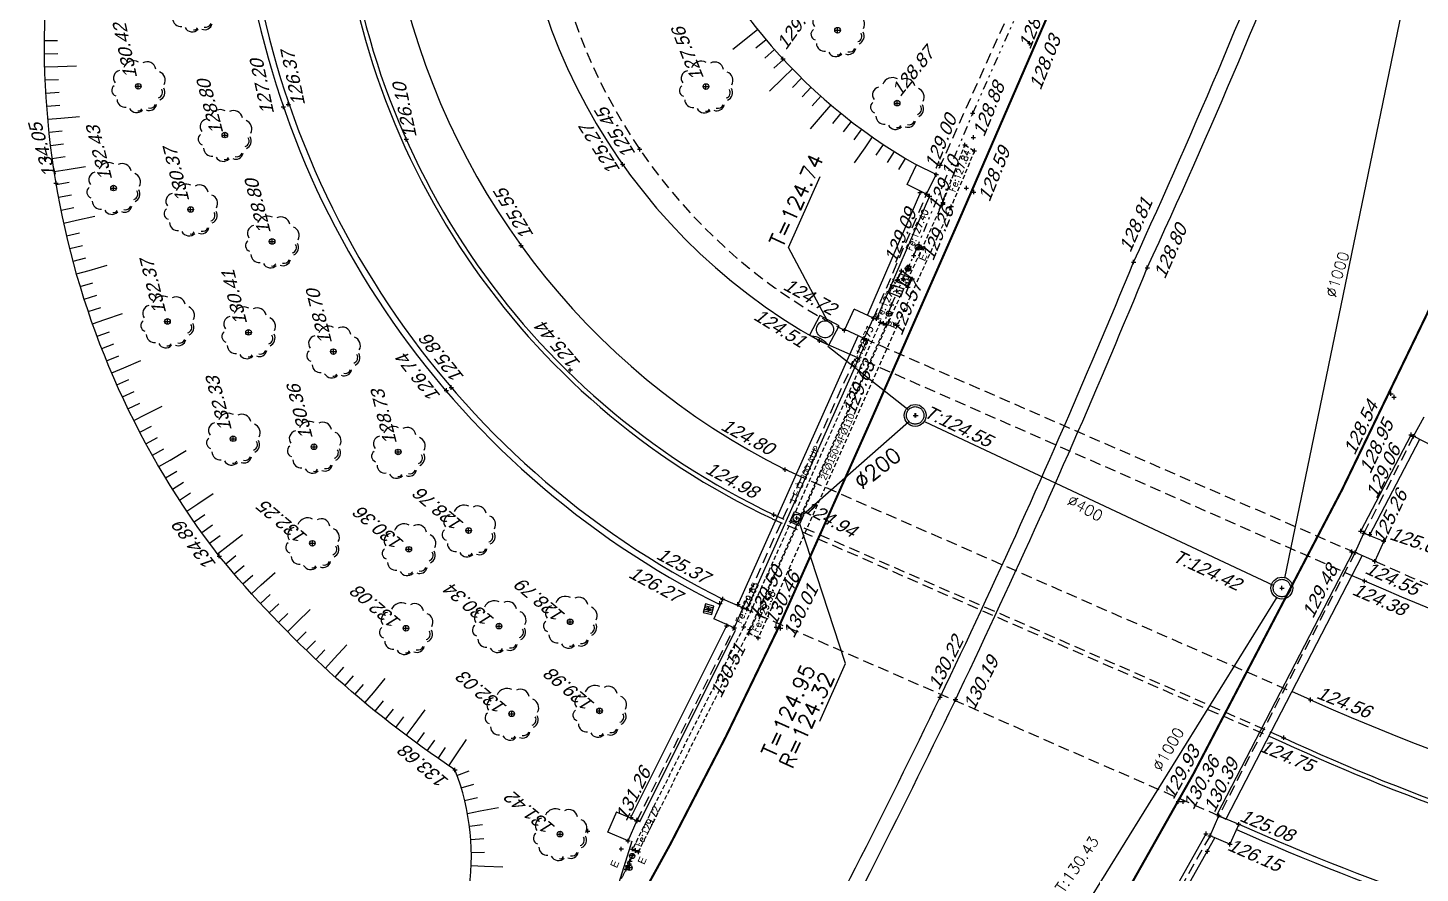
# Model space of a CAD drawing. Header units: metres. Extents: x 1633075 to 1634601, y 8175308 to 8177203.
# Drawn here: x 1633510.4 to 1633574.1, y 8175692.5 to 8175731.1 of the extents above; entities that cross this region are included whole.
import ezdxf

# ---------------------------------------------------------------- set-up
doc = ezdxf.new("R2010")
doc.units = ezdxf.units.M
doc.header["$LTSCALE"] = 2
doc.header["$PDMODE"] = 2
doc.header["$PDSIZE"] = 0.1
for name, pattern in [('211', [0.5, 0.2, -0.1, 0, -0.1, 0, -0.1]), ('235', [2, 1, 1]), ('31', [2, 1, 1]), ('551', [0.15, 0.1, -0.05]), ('557', [0.15, 0.1, -0.05]), ('CACHE', [0.375, 0.25, -0.125]), ('CACHE2', [4.7625, 3.175, -1.5875]), ('CONTINU', [0])]:
    doc.linetypes.add(name, pattern=pattern)
for name, color, linetype in [('C15785 - ALLEE', 7, 'CACHE'), ('C15785 - ASSAINIS', 6, 'Continuous'), ('C15785 - BORDURES', 7, 'CONTINU'), ('C15785 - DBA', 252, 'Continuous'), ('C15785 - EAUP', 5, 'CONTINU'), ('C15785 - EP', 4, 'Continuous'), ('C15785 - FOURREAU', 43, 'CONTINU'), ('C15785 - HTALUS', 7, 'Continuous'), ('C15785 - MURS', 7, 'Continuous'), ('C15785 - OUVRAGE', 7, 'Continuous'), ('C15785 - POINT 2D', 7, 'Continuous'), ('C15785 - RECO-GÉN', 5, 'Continuous'), ('C15785 - Talus', 7, 'Continuous'), ('C15785 - VEGET', 3, 'Continuous'), ('C15785 - Z', 7, 'Continuous')]:
    doc.layers.add(name, color=color, linetype=linetype)
doc.styles.add('SIMPLEX', font='simplex_.ttf', dxfattribs={"height": 0.6})
doc.styles.get("Standard").update_dxf_attribs({"font": 'arial.ttf'})
doc.styles.add('TXT', font='txt', dxfattribs={"height": 0.3})

# ---------------------------------------------------------------- blocks, each defined once
blk = doc.blocks.new('ARBN')
blk.add_circle((0, 0), 0.0517)
for centre, radius, start, end in [((-0.313, 0.149), 0.141, 102.3806, 218.1519), ((-0.088, 0.27), 0.194, 62.9289, 157.9234), ((0.159, 0.288), 0.162, 10.5515, 118.7684), ((0.33, 0.115), 0.163, 331.4172, 69.7614), ((-0.381, -0.079), 0.106, 125.5548, 253.3512), ((-0.236, -0.237), 0.15, 182.2997, 276.8338), ((0.342, -0.106), 0.104, 287.358, 32.9391), ((0.335, -0.105), 0.151, 294.7172, 29.5061), ((-0.027, -0.335), 0.147, 208.1993, 316.9403), ((0.007, -0.38), 0.0689, 259.4414, 333.9219), ((0.202, -0.304), 0.137, 247.1419, 348.9634), ((0.221, -0.292), 0.104, 254.316, 338.7253)]:
    blk.add_arc(centre, radius, start, end)
blk = doc.blocks.new('TALB150A')
blk.add_line((0, -0.6), (0, -1.45))
blk = doc.blocks.new('TALB150B')
blk.add_line((0, 0), (0, -0.6))
blk = doc.blocks.new('BL19')
at = {"color": 0}
for p, q in [((0.5, 1), (-0.5, 1)), ((-0.5, 1), (-0.5, 0)), ((0.5, 0), (0.5, 1)), ((-0.5, 0), (0.5, 0))]:
    blk.add_line(p, q, dxfattribs=at)
for centre, major_axis, start_param, end_param in [((0.009, 0.554), (-0.275, 0.275), 3.926991, 10.210176), ((0.008, -0.967), (0.742, 0.742), 0.387155, 1.183656)]:
    blk.add_ellipse(centre, major_axis=major_axis, ratio=1, start_param=start_param, end_param=end_param, dxfattribs=at)
blk = doc.blocks.new('REC90')
for p, q in [((-0.46, 0.45), (0.44, 0.45)), ((-0.46, -0.45), (-0.46, 0.45)), ((0.44, 0.45), (0.44, -0.45)), ((0.44, -0.45), (-0.46, -0.45))]:
    blk.add_line(p, q)
blk.add_circle((-0.01, 0), 0.35)
blk = doc.blocks.new('BLBG')
for p, q in [((0, 0), (0, 1.33)), ((0, 1.33), (1, 1.33)), ((1, 0), (0, 0)), ((0.33, 0), (0.33, 0.41)), ((0.67, 0), (0.67, 0.41)), ((1, 1.33), (1, 0))]:
    blk.add_line(p, q)
blk = doc.blocks.new('TAMPON')
blk.add_circle((0, 0), 0.5)
blk = doc.blocks.new('T1')
at = {"linetype": '31'}
blk.add_point((0, 0), dxfattribs=at)
blk = doc.blocks.new('T245')
at = {"linetype": 'Continuous'}
for p, q in [((-0.1, 0), (-0.2, 0)), ((-0.1, -0.1), (0.1, 0.1)), ((-0.1, 0.1), (0.1, -0.1)), ((-0.1, -0.1), (-0.1, 0.1)), ((0.1, -0.1), (0.1, 0.1)), ((0.1, 0), (0.2, 0))]:
    blk.add_line(p, q, dxfattribs=at)

msp = doc.modelspace()

# ---------------------------------------------------------------- linework, layer by layer
at = {"layer": 'C15785 - ALLEE'}
msp.add_lwpolyline([(1633561.494, 8175745.683), (1633551.928, 8175724.426)], dxfattribs=at)
for centre, radius, start, end in [((1633559.359, 8175739.914), 25.416, 189.4276, 242.7729), ((1633608.316, 8175787.249), 88.311, 245.70269, 265.12506)]:
    msp.add_arc(centre, radius, start, end, dxfattribs=at)
at = {"layer": 'C15785 - ASSAINIS'}
for p, q in [((1633541.377, 8175704.813), (1633541.275, 8175704.426)), ((1633541.764, 8175704.711), (1633541.377, 8175704.813)), ((1633541.275, 8175704.426), (1633541.662, 8175704.324)), ((1633541.334, 8175704.493), (1633541.644, 8175704.412)), ((1633541.354, 8175704.571), (1633541.664, 8175704.489)), ((1633541.375, 8175704.648), (1633541.684, 8175704.567)), ((1633541.395, 8175704.725), (1633541.705, 8175704.644)), ((1633541.662, 8175704.324), (1633541.764, 8175704.711))]:
    msp.add_line(p, q, dxfattribs=at)
at = {"layer": 'C15785 - BORDURES', "const_width": 0.1}
for points in [[(1633537.122, 8175689.026, 0.01991), (1633544.723, 8175703.741, 0.003948), (1633557.032, 8175731.697, 0.003948)], [(1633556.463, 8175684.247, 0.023802), (1633576.886, 8175723.257, 0.023802)]]:
    msp.add_lwpolyline(points, format="xyb", dxfattribs=at)
at = {"layer": 'C15785 - BORDURES'}
for points in [[(1633546.597, 8175716.834), (1633547.983, 8175716.223)], [(1633545.522, 8175710.728), (1633545.019, 8175710.948)], [(1633570.94, 8175706.117), (1633571.521, 8175705.861)], [(1633569.049, 8175700.429), (1633568.188, 8175700.806)]]:
    msp.add_lwpolyline(points, dxfattribs=at)
at = {"layer": 'C15785 - BORDURES', "linetype": 'CACHE'}
for points in [[(1633547.983, 8175716.223), (1633570.94, 8175706.117)], [(1633545.522, 8175710.728), (1633568.188, 8175700.806)]]:
    msp.add_lwpolyline(points, dxfattribs=at)
at = {"layer": 'C15785 - BORDURES'}
for centre, radius, start, end in [((1633559.654, 8175740.488), 27.019, 175.96987, 241.10036), ((1633559.896, 8175740.736), 33.296, 191.67187, 243.46072), ((1633611.188, 8175795.606), 98.121, 246.15477, 263.28452), ((1633611.307, 8175795.2), 103.766, 245.96822, 263.77102)]:
    msp.add_arc(centre, radius, start, end, dxfattribs=at)
at = {"layer": 'C15785 - DBA'}
for centre, radius, start, end in [((1633265.663, 8175856.155), 324.989, 335.31442, 342.53257), ((1633286.57, 8175847.835), 303.199, 335.09864, 342.88542), ((1633222.655, 8175859.109), 365.62, 332.25462, 337.70925), ((1633221.06, 8175859.711), 368.003, 332.30692, 337.71704)]:
    msp.add_arc(centre, radius, start, end, dxfattribs=at)
at = {"layer": 'C15785 - EAUP', "linetype": '211'}
for p, q in [((1633549.884, 8175718.481), (1633549.514, 8175717.627)), ((1633537.924, 8175693.058), (1633538.176, 8175693.545))]:
    msp.add_line(p, q, dxfattribs=at)
msp.add_lwpolyline([(1633549.884, 8175718.481), (1633550.415, 8175719.677), (1633550.9, 8175720.723), (1633553.602, 8175727.237), (1633558.053, 8175737.186), (1633563.48, 8175751.189), (1633569.65, 8175771.476), (1633570.27, 8175777.473), (1633570.958, 8175784.082), (1633573.594, 8175809.157), (1633574.271, 8175825.204), (1633574.438, 8175832.457), (1633574.872, 8175838.33), (1633575.66, 8175847.477)], dxfattribs=at)
at = {"layer": 'C15785 - EAUP', "linetype": '235'}
msp.add_lwpolyline([(1633550.164, 8175719.641), (1633550.631, 8175719.286), (1633550.831, 8175719.661), (1633550.341, 8175720.027), (1633550.164, 8175719.641)], dxfattribs=at)
at = {"layer": 'C15785 - EAUP', "linetype": '551'}
msp.add_lwpolyline([(1633549.377, 8175717.689), (1633543.128, 8175703.766), (1633538.042, 8175693.613), (1633538.31, 8175693.478), (1633543.399, 8175703.637), (1633549.65, 8175717.566), (1633549.377, 8175717.689)], dxfattribs=at)
at = {"layer": 'C15785 - EAUP', "linetype": '211'}
msp.add_lwpolyline([(1633537.752, 8175692.699, -0.002869), (1633537.543, 8175692.272, -0.010834), (1633536.064, 8175689.342, -0.018793), (1633527.289, 8175674.785)], format="xyb", dxfattribs=at)
at = {"layer": 'C15785 - EAUP'}
for centre, radius in [((1633551.108, 8175721.109), 0.138), ((1633550.635, 8175720.13), 0.12), ((1633549.768, 8175718.074), 0.12), ((1633538.026, 8175693.295), 0.12), ((1633537.905, 8175692.753), 0.12)]:
    msp.add_circle(centre, radius, dxfattribs=at)
at = {"layer": 'C15785 - EP', "linetype": 'CONTINU'}
for p, q in [((1633546.97, 8175716.593), (1633550.629, 8175713.703)), ((1633545.856, 8175708.912), (1633550.657, 8175713.124)), ((1633551.417, 8175713.129), (1633567.342, 8175705.673))]:
    msp.add_line(p, q, dxfattribs=at)
at = {"layer": 'C15785 - EP', "linetype": 'CACHE2'}
msp.add_line((1633536.13, 8175687.931), (1633538.247, 8175694.696), dxfattribs=at)
at = {"layer": 'C15785 - EP', "linetype": 'CONTINU'}
for points in [[(1633567.873, 8175705.986), (1633574.745, 8175739.252)], [(1633558.835, 8175691.113), (1633567.515, 8175705.125)]]:
    msp.add_lwpolyline(points, dxfattribs=at)
at = {"layer": 'C15785 - EP', "flags": 128}
for points in [[(1633546.98, 8175717.72), (1633545.18, 8175721.096), (1633546.619, 8175724.343)], [(1633546.605, 8175699.461), (1633547.776, 8175702.095), (1633545.691, 8175708.466)]]:
    msp.add_lwpolyline(points, dxfattribs=at)
at = {"layer": 'C15785 - EP', "linetype": 'CACHE2'}
for centre in [(1633550.968, 8175713.424), (1633567.737, 8175705.535)]:
    msp.add_circle(centre, 0.4, dxfattribs=at)
at = {"layer": 'C15785 - FOURREAU', "color": 43, "linetype": '557'}
msp.add_lwpolyline([(1633553.241, 8175725.781), (1633553.677, 8175725.512), (1633552.615, 8175722.963), (1633550.149, 8175717.551), (1633543.79, 8175703.257), (1633543.365, 8175703.468), (1633549.758, 8175717.706), (1633552.237, 8175723.145), (1633553.241, 8175725.781)], dxfattribs=at)
at = {"layer": 'C15785 - HTALUS'}
for points in [[(1633537.606, 8175776.553), (1633537.901, 8175756.648, 0.106736), (1633539.543, 8175738.752, 0.18381), (1633551.03, 8175724.866)], [(1633528.076, 8175686.281, 0.27929), (1633529.918, 8175697.228, -0.073909), (1633519.147, 8175706.995, -0.237189), (1633512.56, 8175740.636, 0.040133), (1633520.434, 8175770.287)]]:
    msp.add_lwpolyline(points, format="xyb", dxfattribs=at)
at = {"layer": 'C15785 - MURS'}
for points in [[(1633519.302, 8175737.665), (1633520.279, 8175737.736, 0.26546), (1633542.164, 8175705.036, 0.26546)], [(1633519.323, 8175737.381), (1633520.016, 8175737.432, 0.26355), (1633542.038, 8175704.781, 0.26355)]]:
    msp.add_lwpolyline(points, format="xyb", dxfattribs=at)
at = {"layer": 'C15785 - MURS', "linetype": 'CACHE'}
for points in [[(1633544.428, 8175708.706), (1633567.148, 8175698.772)], [(1633544.508, 8175708.889), (1633567.228, 8175698.955)]]:
    msp.add_lwpolyline(points, dxfattribs=at)
at = {"layer": 'C15785 - MURS'}
for points in [[(1633567.148, 8175698.772), (1633567.738, 8175698.514)], [(1633567.228, 8175698.955), (1633567.818, 8175698.697)]]:
    msp.add_lwpolyline(points, dxfattribs=at)
for centre, radius, start, end in [((1633559.181, 8175740.095), 34.684, 183.30653, 244.81833), ((1633559.181, 8175740.095), 34.484, 183.30653, 244.81833), ((1633607.615, 8175784.542), 94.821, 245.12797, 257.09768), ((1633607.615, 8175784.542), 94.621, 245.12797, 257.09768), ((1633615.288, 8175806.683), 122.402, 246.13393, 255.8618), ((1633615.288, 8175806.683), 122.662, 246.13393, 255.76838)]:
    msp.add_arc(centre, radius, start, end, dxfattribs=at)
at = {"layer": 'C15785 - OUVRAGE'}
for p, q in [((1633573.756, 8175712.472), (1633574.238, 8175713.363)), ((1633574.632, 8175712.022), (1633573.756, 8175712.472))]:
    msp.add_line(p, q, dxfattribs=at)
for points in [[(1633550.593, 8175723.976), (1633551.03, 8175724.866)], [(1633551.928, 8175724.426), (1633551.03, 8175724.866)], [(1633551.491, 8175723.535), (1633550.593, 8175723.976)], [(1633551.491, 8175723.535), (1633551.928, 8175724.426)], [(1633551.209, 8175723.622), (1633548.787, 8175718.02)], [(1633551.622, 8175723.443), (1633549.2, 8175717.841)], [(1633551.622, 8175723.443), (1633551.491, 8175723.535)], [(1633547.75, 8175717.356), (1633548.183, 8175718.277)], [(1633549.063, 8175717.862), (1633548.183, 8175718.277)], [(1633548.63, 8175716.942), (1633549.063, 8175717.862)], [(1633549.2, 8175717.841), (1633549.063, 8175717.862)], [(1633548.349, 8175717.041), (1633542.841, 8175704.74)], [(1633548.63, 8175716.942), (1633547.75, 8175717.356)], [(1633548.76, 8175716.857), (1633548.63, 8175716.942)], [(1633548.76, 8175716.857), (1633543.264, 8175704.582)], [(1633571.339, 8175708.141), (1633573.646, 8175712.544)], [(1633571.737, 8175707.932), (1633574.045, 8175712.335)], [(1633571.085, 8175707.158), (1633571.488, 8175708.051), (1633572.393, 8175707.674), (1633571.979, 8175706.761), (1633571.085, 8175707.158)], [(1633570.996, 8175707.204), (1633564.766, 8175695.182)], [(1633571.396, 8175706.997), (1633565.166, 8175694.975)], [(1633542.165, 8175705.037), (1633541.766, 8175704.126)], [(1633543.088, 8175704.632), (1633542.164, 8175705.036)], [(1633543.088, 8175704.632), (1633542.689, 8175703.721)], [(1633543.264, 8175704.582), (1633543.088, 8175704.632)], [(1633537.951, 8175695.016), (1633542.375, 8175703.859)], [(1633538.376, 8175694.859), (1633542.755, 8175703.613)], [(1633542.689, 8175703.721), (1633541.766, 8175704.126)], [(1633542.755, 8175703.613), (1633542.689, 8175703.721)], [(1633536.92, 8175694.376), (1633537.33, 8175695.328)], [(1633538.235, 8175694.894), (1633537.314, 8175695.291)], [(1633537.838, 8175693.98), (1633538.248, 8175694.932)], [(1633538.376, 8175694.859), (1633538.235, 8175694.894)], [(1633564.45, 8175694.22), (1633564.855, 8175695.136), (1633565.765, 8175694.747), (1633565.357, 8175693.828), (1633564.45, 8175694.22)], [(1633564.855, 8175695.136), (1633565.166, 8175694.975)], [(1633537.838, 8175693.98), (1633536.92, 8175694.376)], [(1633564.271, 8175694.321), (1633561.265, 8175688.999)], [(1633564.66, 8175694.102), (1633561.653, 8175688.78)]]:
    msp.add_lwpolyline(points, dxfattribs=at)
at = {"layer": 'C15785 - OUVRAGE', "linetype": 'CACHE'}
for points in [[(1633549.063, 8175717.862), (1633551.491, 8175723.535)], [(1633543.088, 8175704.632), (1633548.63, 8175716.942)], [(1633548.63, 8175716.942), (1633571.085, 8175707.158)], [(1633573.756, 8175712.472), (1633571.488, 8175708.051)], [(1633571.085, 8175707.158), (1633564.855, 8175695.136)], [(1633543.088, 8175704.632), (1633564.855, 8175695.136)], [(1633538.235, 8175694.894), (1633542.689, 8175703.721)], [(1633564.45, 8175694.22), (1633561.443, 8175688.898)]]:
    msp.add_lwpolyline(points, dxfattribs=at)
at = {"layer": 'C15785 - POINT 2D'}
for p in [(1633547.419, 8175731.022), (1633556.199, 8175730.424), (1633544.919, 8175729.714), (1633515.441, 8175728.461), (1633541.4, 8175728.448), (1633522.302, 8175727.634), (1633550.143, 8175727.695), (1633522.079, 8175727.516), (1633519.399, 8175726.234), (1633527.692, 8175726.038), (1633553.63, 8175726.129), (1633511.161, 8175725.16), (1633538.369, 8175725.583), (1633537.588, 8175724.897), (1633551.928, 8175724.426), (1633552.11, 8175724.857), (1633511.681, 8175724.038), (1633514.308, 8175723.812), (1633553.308, 8175723.812), (1633551.189, 8175723.603), (1633551.491, 8175723.535), (1633551.622, 8175723.443), (1633553.643, 8175723.631), (1633517.836, 8175722.832), (1633521.562, 8175721.371), (1633532.946, 8175721.183), (1633551.108, 8175721.109), (1633550.635, 8175720.13), (1633560.952, 8175720.427), (1633561.581, 8175720.171), (1633550.441, 8175719.62), (1633550.123, 8175719.112), (1633549.768, 8175718.074), (1633516.775, 8175717.717), (1633549.063, 8175717.862), (1633549.2, 8175717.841), (1633520.482, 8175717.218), (1633546.597, 8175716.834), (1633547.731, 8175717.314), (1633548.63, 8175716.942), (1633548.76, 8175716.857), (1633524.362, 8175716.339), (1633535.193, 8175715.501), (1633529.533, 8175714.564), (1633529.755, 8175714.699), (1633572.72, 8175714.411), (1633572.866, 8175714.258), (1633550.968, 8175713.424), (1633519.779, 8175712.359), (1633573.646, 8175712.544), (1633573.756, 8175712.472), (1633523.478, 8175711.989), (1633527.327, 8175711.753), (1633545.019, 8175710.948), (1633544.508, 8175708.889), (1633545.56, 8175708.738), (1633530.547, 8175708.164), (1633571.339, 8175708.141), (1633571.488, 8175708.051), (1633571.756, 8175707.987), (1633523.402, 8175707.582), (1633527.812, 8175707.307), (1633572.393, 8175707.674), (1633519.147, 8175706.995), (1633570.928, 8175707.198), (1633571.085, 8175707.158), (1633571.979, 8175706.761), (1633567.737, 8175705.535), (1633571.521, 8175705.861), (1633542.036, 8175704.832), (1633542.164, 8175705.036), (1633542.857, 8175704.788), (1633541.519, 8175704.569), (1633543.088, 8175704.632), (1633543.264, 8175704.582), (1633527.682, 8175703.702), (1633531.938, 8175703.796), (1633535.191, 8175703.995), (1633542.353, 8175703.814), (1633542.689, 8175703.721), (1633544.613, 8175703.744), (1633544.814, 8175703.699), (1633552.104, 8175700.548), (1633552.81, 8175700.437), (1633569.049, 8175700.429), (1633532.517, 8175699.791), (1633536.534, 8175699.925), (1633567.818, 8175698.697), (1633529.918, 8175697.228), (1633562.998, 8175695.78), (1633563.216, 8175695.782), (1633564.855, 8175695.136), (1633537.973, 8175695.06), (1633538.235, 8175694.894), (1633538.248, 8175694.932), (1633565.765, 8175694.747), (1633534.726, 8175694.292), (1633535.994, 8175694.435), (1633537.838, 8175693.98), (1633564.266, 8175694.311), (1633564.45, 8175694.22), (1633537.526, 8175693.615), (1633538.025, 8175693.321), (1633564.327, 8175693.512), (1633565.357, 8175693.828), (1633537.896, 8175692.767)]:
    msp.add_point(p, dxfattribs=at)
at = {"layer": 'C15785 - RECO-GÉN'}
for p in [(1633550.996, 8175713.426, 124.55), (1633550.996, 8175713.426)]:
    msp.add_point(p, dxfattribs=at)

# ---------------------------------------------------------------- block references
at = {"layer": 'C15785 - EAUP'}
for name, p, rotation in [('T1', (1633553.602, 8175727.237), 337.4707941331905), ('T1', (1633550.9, 8175720.723), 337.4707941331905), ('T245', (1633551.272, 8175721.107), 337.8237101576752), ('T1', (1633550.341, 8175720.027), 142.7473341238554), ('T245', (1633550.648, 8175720.178), 245.6515311492237), ('T1', (1633550.164, 8175719.641), 232.7473431338304), ('T1', (1633550.415, 8175719.677), 335.1341601625683), ('T1', (1633550.831, 8175719.661), 52.74732514020373), ('T1', (1633550.631, 8175719.286), 322.7473391424742), ('T1', (1633549.884, 8175718.481), 336.0713341479376), ('T1', (1633549.377, 8175717.689), 156.5439341560769), ('T1', (1633549.514, 8175717.627), 156.5439341560769), ('T1', (1633549.65, 8175717.566), 156.5439341560769), ('T1', (1633543.128, 8175703.766), 153.390640140207), ('T1', (1633543.399, 8175703.637), 153.390640140207), ('T1', (1633538.042, 8175693.613), 153.390640140207), ('T1', (1633538.176, 8175693.545), 332.7065061610752), ('T1', (1633538.31, 8175693.478), 153.390640140207), ('T1', (1633537.752, 8175692.699), 154.2101131192011), ('T245', (1633537.84, 8175692.872), 244.7438881468173), ('T1', (1633537.924, 8175693.058), 332.7065061610752)]:
    msp.add_blockref(name, p, dxfattribs=dict(at, rotation=rotation))
at = {"layer": 'C15785 - EAUP', "xscale": 0.3999999999543245, "yscale": 0.3999999999543245, "zscale": 0.3999999999543245, "rotation": 68.85222281283986}
for p in [(1633550.613, 8175719.337), (1633550.294, 8175718.829)]:
    msp.add_blockref('BLBG', p, dxfattribs=at)
at = {"layer": 'C15785 - EP', "linetype": 'CACHE2'}
for name, p, rotation in [('BL19', (1633546.582, 8175716.865), 332.4917678506532), ('TAMPON', (1633550.968, 8175713.424), 359.5000271160415), ('TAMPON', (1633567.737, 8175705.535), 359.5000271160415)]:
    msp.add_blockref(name, p, dxfattribs=dict(at, rotation=rotation))
at = {"layer": 'C15785 - EP', "linetype": 'CACHE2', "xscale": 0.4999999995646223, "yscale": 0.4999999995646223, "zscale": 0.4999999995646223, "rotation": 247.0842374633196}
msp.add_blockref('REC90', (1633545.56, 8175708.738), dxfattribs=at)
at = {"layer": 'C15785 - FOURREAU'}
for p, rotation in [((1633553.241, 8175725.781), 333.1628041491767), ((1633553.677, 8175725.512), 333.1628041491767), ((1633552.237, 8175723.145), 333.1628041491767), ((1633552.615, 8175722.963), 333.1628041491767), ((1633549.758, 8175717.706), 248.3059681363128), ((1633550.149, 8175717.551), 156.0175311361833), ((1633550.149, 8175717.551), 248.3059681363128), ((1633543.365, 8175703.468), 335.7902701614021), ((1633543.79, 8175703.257), 65.43440114055213)]:
    msp.add_blockref('T1', p, dxfattribs=dict(at, rotation=rotation))
at = {"layer": 'C15785 - Talus'}
for name, p, rotation in [('TALB150B', (1633543.766, 8175731.054), 308.7242688002748), ('TALB150B', (1633511.153, 8175730.551), 89.72422257684534), ('TALB150A', (1633543.766, 8175731.054), 308.7242688002748), ('TALB150B', (1633544.146, 8175730.59), 310.0809256459682), ('TALB150B', (1633511.155, 8175729.951), 90.62501387152696), ('TALB150B', (1633544.538, 8175730.136), 311.4375825204905), ('TALB150B', (1633544.941, 8175729.691), 312.794239374638), ('TALB150B', (1633511.166, 8175729.351), 91.52580516696386), ('TALB150A', (1633511.166, 8175729.351), 91.52580516696386), ('TALB150B', (1633545.353, 8175729.255), 314.150896262179), ('TALB150B', (1633511.187, 8175728.751), 92.42659646424242), ('TALB150A', (1633545.353, 8175729.255), 314.150896262179), ('TALB150B', (1633545.776, 8175728.83), 315.5075531240341), ('TALB150B', (1633546.209, 8175728.414), 316.864209975594), ('TALB150B', (1633511.217, 8175728.152), 93.32738775531351), ('TALB150B', (1633546.652, 8175728.009), 318.2208668545036), ('TALB150B', (1633511.256, 8175727.554), 94.2281790459664), ('TALB150A', (1633511.305, 8175726.956), 95.1289703459238), ('TALB150A', (1633547.104, 8175727.615), 319.5775237091656), ('TALB150B', (1633547.104, 8175727.615), 319.5775237091656), ('TALB150B', (1633547.565, 8175727.231), 320.9341805631397), ('TALB150B', (1633511.305, 8175726.956), 95.1289703459238), ('TALB150B', (1633548.036, 8175726.859), 322.2908374205318), ('TALB150B', (1633548.515, 8175726.497), 323.6474942972108), ('TALB150B', (1633511.364, 8175726.358), 96.02976164045134), ('TALB150B', (1633511.431, 8175725.762), 96.93055293281752), ('TALB150B', (1633549.002, 8175726.147), 325.0041511673052), ('TALB150B', (1633549.498, 8175725.809), 326.3608080041349), ('TALB150B', (1633511.509, 8175725.167), 97.83134421736708), ('TALB150A', (1633549.002, 8175726.147), 325.0041511673052), ('TALB150B', (1633550.001, 8175725.483), 327.7174649036465), ('TALB150B', (1633550.512, 8175725.168), 329.0741217297312), ('TALB150B', (1633511.595, 8175724.573), 98.73213551522406), ('TALB150A', (1633511.595, 8175724.573), 98.73213551522406), ('TALB150B', (1633511.691, 8175723.981), 99.63292681527173), ('TALB150B', (1633511.796, 8175723.39), 100.5337181003341), ('TALB150B', (1633511.91, 8175722.801), 101.4345093979398), ('TALB150B', (1633512.034, 8175722.214), 102.3353006861898), ('TALB150A', (1633512.034, 8175722.214), 102.3353006861898), ('TALB150B', (1633512.166, 8175721.629), 103.2360919816501), ('TALB150B', (1633512.308, 8175721.046), 104.1368832761788), ('TALB150B', (1633512.459, 8175720.466), 105.037674584882), ('TALB150A', (1633512.62, 8175719.887), 105.9384658765218), ('TALB150B', (1633512.62, 8175719.887), 105.9384658765218), ('TALB150B', (1633512.789, 8175719.312), 106.839257162613), ('TALB150B', (1633512.967, 8175718.739), 107.7400484592648), ('TALB150B', (1633513.155, 8175718.169), 108.6408397570539), ('TALB150B', (1633513.351, 8175717.602), 109.5416310345147), ('TALB150A', (1633513.351, 8175717.602), 109.5416310345147), ('TALB150B', (1633513.556, 8175717.038), 110.4424223457323), ('TALB150B', (1633513.77, 8175716.477), 111.343213634008), ('TALB150B', (1633513.993, 8175715.92), 112.2440049219057), ('TALB150B', (1633514.224, 8175715.367), 113.1447962186242), ('TALB150A', (1633514.224, 8175715.367), 113.1447962186242), ('TALB150B', (1633514.464, 8175714.817), 114.0455875199304), ('TALB150B', (1633514.713, 8175714.271), 114.9463788090979), ('TALB150B', (1633514.97, 8175713.729), 115.8471701051315), ('TALB150A', (1633515.236, 8175713.191), 116.7479613822032), ('TALB150B', (1633515.236, 8175713.191), 116.7479613822032), ('TALB150B', (1633515.511, 8175712.657), 117.6487526827671), ('TALB150B', (1633515.793, 8175712.128), 118.549543979083), ('TALB150B', (1633516.084, 8175711.603), 119.4503352844307), ('TALB150A', (1633516.383, 8175711.083), 120.3511265706715), ('TALB150B', (1633516.383, 8175711.083), 120.3511265706715), ('TALB150B', (1633516.69, 8175710.568), 121.2519178697011), ('TALB150B', (1633517.006, 8175710.057), 122.1527091449407), ('TALB150B', (1633517.329, 8175709.552), 123.0535004533805), ('TALB150B', (1633517.66, 8175709.052), 123.9542917422012), ('TALB150A', (1633517.66, 8175709.052), 123.9542917422012), ('TALB150B', (1633517.999, 8175708.557), 124.855083043243), ('TALB150B', (1633518.346, 8175708.067), 125.7558743266559), ('TALB150A', (1633519.062, 8175707.104), 127.5574569014517), ('TALB150B', (1633518.7, 8175707.583), 126.6566656273188), ('TALB150B', (1633519.062, 8175707.104), 127.5574569014517), ('TALB150B', (1633519.441, 8175706.639), 129.879263059815), ('TALB150B', (1633519.829, 8175706.181), 130.574434014389), ('TALB150B', (1633520.222, 8175705.728), 131.2696049638069), ('TALB150A', (1633520.62, 8175705.279), 131.9647759082052), ('TALB150B', (1633520.62, 8175705.279), 131.9647759082052), ('TALB150B', (1633521.024, 8175704.836), 132.6599468457152), ('TALB150B', (1633521.433, 8175704.397), 133.3551177628399), ('TALB150B', (1633521.848, 8175703.963), 134.0502887159844), ('TALB150A', (1633522.268, 8175703.534), 134.7454596667384), ('TALB150B', (1633522.268, 8175703.534), 134.7454596667384), ('TALB150B', (1633522.693, 8175703.111), 135.4406305958483), ('TALB150B', (1633523.123, 8175702.692), 136.1358015564702), ('TALB150A', (1633523.998, 8175701.871), 137.526143436397), ('TALB150B', (1633523.558, 8175702.279), 136.8309724968728), ('TALB150B', (1633523.998, 8175701.871), 137.526143436397), ('TALB150B', (1633524.443, 8175701.469), 138.2213143808137), ('TALB150B', (1633524.893, 8175701.072), 138.9164853221035), ('TALB150B', (1633525.347, 8175700.68), 139.6116562735446), ('TALB150A', (1633525.807, 8175700.294), 140.3068271826228), ('TALB150B', (1633525.807, 8175700.294), 140.3068271826228), ('TALB150B', (1633526.271, 8175699.914), 141.0019981585363), ('TALB150B', (1633526.739, 8175699.539), 141.6971691015682), ('TALB150A', (1633527.69, 8175698.807), 143.0875109554384), ('TALB150B', (1633527.212, 8175699.17), 142.3923400257598), ('TALB150B', (1633527.69, 8175698.807), 143.0875109554384), ('TALB150B', (1633528.172, 8175698.449), 143.7826819174091), ('TALB150B', (1633528.658, 8175698.098), 144.4778528393581), ('TALB150A', (1633529.643, 8175697.413), 145.8681947325311), ('TALB150B', (1633529.148, 8175697.752), 145.1730238175903), ('TALB150B', (1633529.643, 8175697.413), 145.8681947325311), ('TALB150B', (1633530.014, 8175696.977), 110.2218981109633), ('TALB150B', (1633530.205, 8175696.408), 107.0123791245014), ('TALB150B', (1633530.365, 8175695.83), 103.8028601435981), ('TALB150B', (1633530.492, 8175695.243), 100.5933411421843), ('TALB150A', (1633530.492, 8175695.243), 100.5933411421843), ('TALB150B', (1633530.585, 8175694.651), 97.38382217014339), ('TALB150B', (1633530.646, 8175694.054), 94.17430317593717), ('TALB150B', (1633530.673, 8175693.455), 90.96478418559121), ('TALB150B', (1633530.666, 8175692.855), 87.75526519897325), ('TALB150A', (1633530.666, 8175692.855), 87.75526519897325)]:
    msp.add_blockref(name, p, dxfattribs=dict(at, rotation=rotation))
at = {"layer": 'C15785 - VEGET', "xscale": 2.499999999908408, "yscale": 2.499999999908408, "zscale": 2.499999999908408, "rotation": 359.5000271373152}
for p in [(1633517.983, 8175732.154), (1633547.419, 8175731.022), (1633515.441, 8175728.461), (1633541.4, 8175728.448), (1633550.143, 8175727.695), (1633519.399, 8175726.234), (1633514.308, 8175723.812), (1633517.836, 8175722.832), (1633521.562, 8175721.371), (1633516.775, 8175717.717), (1633520.482, 8175717.218), (1633524.362, 8175716.339), (1633519.779, 8175712.359), (1633523.478, 8175711.989), (1633527.327, 8175711.753), (1633530.547, 8175708.164), (1633523.402, 8175707.582), (1633527.812, 8175707.307), (1633527.682, 8175703.702), (1633531.938, 8175703.796), (1633535.191, 8175703.995), (1633532.517, 8175699.791), (1633536.534, 8175699.925), (1633534.726, 8175694.292)]:
    msp.add_blockref('ARBN', p, dxfattribs=at)

# ---------------------------------------------------------------- texts
at = {"layer": 'C15785 - EAUP', "linetype": 'Continuous', "style": 'SIMPLEX'}
for s, rotation, p in [('Fe:127.40', 67.16077, (1633550.815, 8175720.918, 149.78)), ('Fe:127.44', 65.43464, (1633549.403, 8175717.776, 149.78)), ('Fe:128.73', 67.07958, (1633548.289, 8175715.579, 149.78)), ('Fe:129.65', 66.20952, (1633543.015, 8175703.88, 149.78)), ('Fe:129.72', 64.50562, (1633538.434, 8175693.675, 149.78))]:
    msp.add_text(s, height=0.3, rotation=rotation, dxfattribs=at).set_placement(p)
at = {"layer": 'C15785 - EAUP', "style": 'TXT'}
for p in [(1633551.406, 8175720.441), (1633549.978, 8175717.394), (1633537.324, 8175692.718), (1633538.578, 8175692.875)]:
    msp.add_text('E', height=0.349, rotation=66.25135, dxfattribs=at).set_placement(p)
at = {"layer": 'C15785 - EAUP', "linetype": 'Continuous'}
msp.add_text('1 F Ò 300 AUP', height=0.3, rotation=66.14863, dxfattribs=at).set_placement((1633545.482, 8175709.365))
at = {"layer": 'C15785 - EP', "linetype": 'CACHE2', "style": 'SIMPLEX'}
for s, height, rotation, p in [('T=124.74', 0.6955, 65.33153, (1633544.91, 8175721.047)), ('%%c200', 0.6955, 38.05209, (1633548.515, 8175710.007)), ('%%C400', 0.5, 330.93209, (1633557.873, 8175709.385)), ('T=124.95', 0.6955, 65.33153, (1633544.539, 8175697.726)), ('R=124.32', 0.6955, 65.33153, (1633545.349, 8175697.231))]:
    msp.add_text(s, height=height, rotation=rotation, dxfattribs=at).set_placement(p)
at = {"layer": 'C15785 - EP', "style": 'SIMPLEX'}
for rotation, p in [(72.67581, (1633570.192, 8175718.772)), (59.7044, (1633562.209, 8175697.128))]:
    msp.add_text('%%c1000', height=0.5, rotation=rotation, dxfattribs=at).set_placement(p)
at = {"layer": 'C15785 - EP', "oblique": 18}
msp.add_text(' T:124.55', height=0.6, rotation=334.19103, dxfattribs=at).set_placement((1633551.098, 8175713.491, 124.548))
at = {"layer": 'C15785 - EP', "linetype": 'CACHE2', "oblique": 18}
msp.add_text(' T:124.42', height=0.6, rotation=335.08766, dxfattribs=at).set_placement((1633562.467, 8175706.89, 124.418))
at = {"layer": 'C15785 - EP', "linetype": 'CONTINU', "style": 'SIMPLEX'}
msp.add_text(' T:130.43', height=0.5, rotation=55.63749, dxfattribs=at).set_placement((1633557.565, 8175691.288, 130.43))
at = {"layer": 'C15785 - FOURREAU', "color": 43, "linetype": 'Continuous', "style": 'SIMPLEX'}
for s, rotation, p in [('Fe:127.84', 68.72651, (1633552.785, 8175723.611, 149.78)), ('Fe:129.58', 66.2052, (1633543.775, 8175703.493, 149.78))]:
    msp.add_text(s, height=0.3, rotation=rotation, dxfattribs=at).set_placement(p)
at = {"layer": 'C15785 - FOURREAU', "color": 43, "linetype": 'Continuous'}
msp.add_text('2F%%c150+4F%%C110', height=0.3, rotation=66.02713, dxfattribs=at).set_placement((1633546.884, 8175710.439))
at = {"layer": 'C15785 - Z', "oblique": 18}
for s, rotation, p in [(' 128.55', 428.29757, (1633556.137, 8175729.894, 128.549)), (' 129.58', 414.279, (1633544.92, 8175729.894, 129.581)), (' 130.42', 461.89194, (1633515.442, 8175728.641, 130.418)), (' 127.56', 471.43539, (1633541.401, 8175728.628, 127.561)), (' 128.03', 428.29757, (1633556.615, 8175728.03, 128.027)), (' 128.87', 411.36865, (1633550.142, 8175727.767, 128.865)), (' 127.20', 461.89194, (1633521.704, 8175727, 127.199)), (' 126.37', 461.89194, (1633523.123, 8175727.396, 126.367)), (' 128.80', 464.51331, (1633519.394, 8175726.111, 128.798)), (' 126.10', 461.89194, (1633528.227, 8175725.926, 126.095)), (' 128.88', 427.81548, (1633554.028, 8175725.896, 128.884)), (' 125.45', 482.01515, (1633538.321, 8175725.196, 125.452)), (' 129.00', 427.81548, (1633551.834, 8175724.412, 128.996)), (' 134.05', 465.78766, (1633511.763, 8175724.151, 134.048)), (' 132.43', 463.90463, (1633514.31, 8175723.992, 132.427)), (' 125.27', 482.22178, (1633537.622, 8175724.451, 125.268)), (' 128.59', 427.81548, (1633554.278, 8175722.929, 128.591)), (' 130.37', 463.90463, (1633517.837, 8175723.012, 130.371)), (' 129.10', 427.81548, (1633551.971, 8175722.507, 129.102)), (' 128.80', 463.90463, (1633521.564, 8175721.551, 128.801)), (' 125.55', 480.7141, (1633533.656, 8175721.463, 125.548)), (' 128.81', 426.20535, (1633560.714, 8175720.619, 128.809)), (' 129.09', 427.81548, (1633549.99, 8175720.118, 129.086)), (' 129.26', 427.80707, (1633551.702, 8175720.232, 129.257)), (' 128.80', 426.20535, (1633562.292, 8175719.408, 128.804)), (' 132.37', 463.90463, (1633516.777, 8175717.897, 132.372)), (' 130.41', 463.90463, (1633520.484, 8175717.398, 130.411)), (' 124.72', 691.2193, (1633544.677, 8175719.318, 124.724)), (' 129.57', 427.80707, (1633550.259, 8175716.814, 129.574)), (' 128.70', 463.90463, (1633524.364, 8175716.519, 128.696)), (' 125.44', 490.38091, (1633535.847, 8175715.635, 125.443)), (' 124.51', 688.38679, (1633543.331, 8175717.96, 124.51)), (' 125.86', 488.43558, (1633530.511, 8175714.998, 125.858)), (' 126.74', 488.43558, (1633529.436, 8175714.135, 126.737)), (' 129.63', 427.80707, (1633548.088, 8175713.173, 129.632)), (' 132.33', 463.90463, (1633519.78, 8175712.539, 132.327)), (' 130.36', 463.90463, (1633523.48, 8175712.169, 130.362)), (' 128.73', 463.90463, (1633527.328, 8175711.933, 128.73)), (' 128.54', 424.90112, (1633570.965, 8175711.359, 128.544)), (' 124.80', 691.61582, (1633541.825, 8175712.908, 124.8)), (' 128.95', 424.90112, (1633571.681, 8175710.503, 128.953)), (' 129.06', 424.18993, (1633571.972, 8175709.368, 129.059)), (' 124.98', 691.61582, (1633541.111, 8175710.933, 124.979)), (' 128.76', 499.7559, (1633530.549, 8175708.344, 128.762)), (' 125.26', 424.35295, (1633572.285, 8175707.299, 125.261)), (' 132.25', 499.7559, (1633523.404, 8175707.762, 132.247)), (' 130.36', 499.7559, (1633527.813, 8175707.487, 130.355)), (' 134.89', 487.44943, (1633519.173, 8175706.44, 134.893)), (' 125.04', 701.26207, (1633572.394, 8175707.854, 125.039)), (' 125.37', 691.61582, (1633538.875, 8175707.017, 125.373)), (' 129.48', 422.90139, (1633569.048, 8175703.901, 129.476)), (' 126.27', 691.61582, (1633537.606, 8175706.163, 126.265)), (' 130.50', 423.526, (1633543.716, 8175703.82, 130.496)), (' 130.46', 423.526, (1633544.475, 8175703.572, 130.455)), (' 124.55', 695.36471, (1633571.275, 8175706.331, 124.549)), (' 132.08', 499.7559, (1633527.684, 8175703.882, 132.083)), (' 130.34', 499.7559, (1633531.94, 8175703.976, 130.343)), (' 128.79', 499.7559, (1633535.193, 8175704.175, 128.791)), (' 130.01', 423.526, (1633545.31, 8175702.995, 130.01)), (' 124.38', 696.65639, (1633570.693, 8175705.35, 124.381)), (' 130.51', 423.526, (1633541.98, 8175700.265, 130.507)), (' 130.22', 423.526, (1633551.953, 8175700.629, 130.215)), (' 130.19', 423.526, (1633553.561, 8175699.702, 130.191)), (' 132.03', 499.7559, (1633532.519, 8175699.971, 132.029)), (' 129.98', 499.7559, (1633536.535, 8175700.105, 129.983)), (' 124.56', 698.31034, (1633569.051, 8175700.609, 124.559)), (' 129.93', 421.1345, (1633562.665, 8175695.631, 129.925)), (' 124.75', 697.14941, (1633566.453, 8175698.193, 124.745)), (' 133.68', 499.7559, (1633529.855, 8175696.604, 133.684)), (' 130.36', 421.1345, (1633563.575, 8175695.163, 130.355)), (' 130.39', 423.90742, (1633564.555, 8175695.02, 130.388)), (' 131.26', 423.526, (1633537.655, 8175694.633, 131.257)), (' 131.42', 499.7559, (1633534.728, 8175694.472, 131.421)), (' 125.08', 697.14941, (1633565.542, 8175695.008, 125.077)), (' 126.15', 696.14535, (1633564.985, 8175693.683, 126.154))]:
    msp.add_text(s, height=0.6, rotation=rotation, dxfattribs=at).set_placement(p)
at = {"layer": 'C15785 - Z', "linetype": 'CACHE', "oblique": 18}
msp.add_text(' 124.94', height=0.6, rotation=691.61582, dxfattribs=at).set_placement((1633545.603, 8175709.153, 124.938))

doc.saveas('drawing.dxf')
